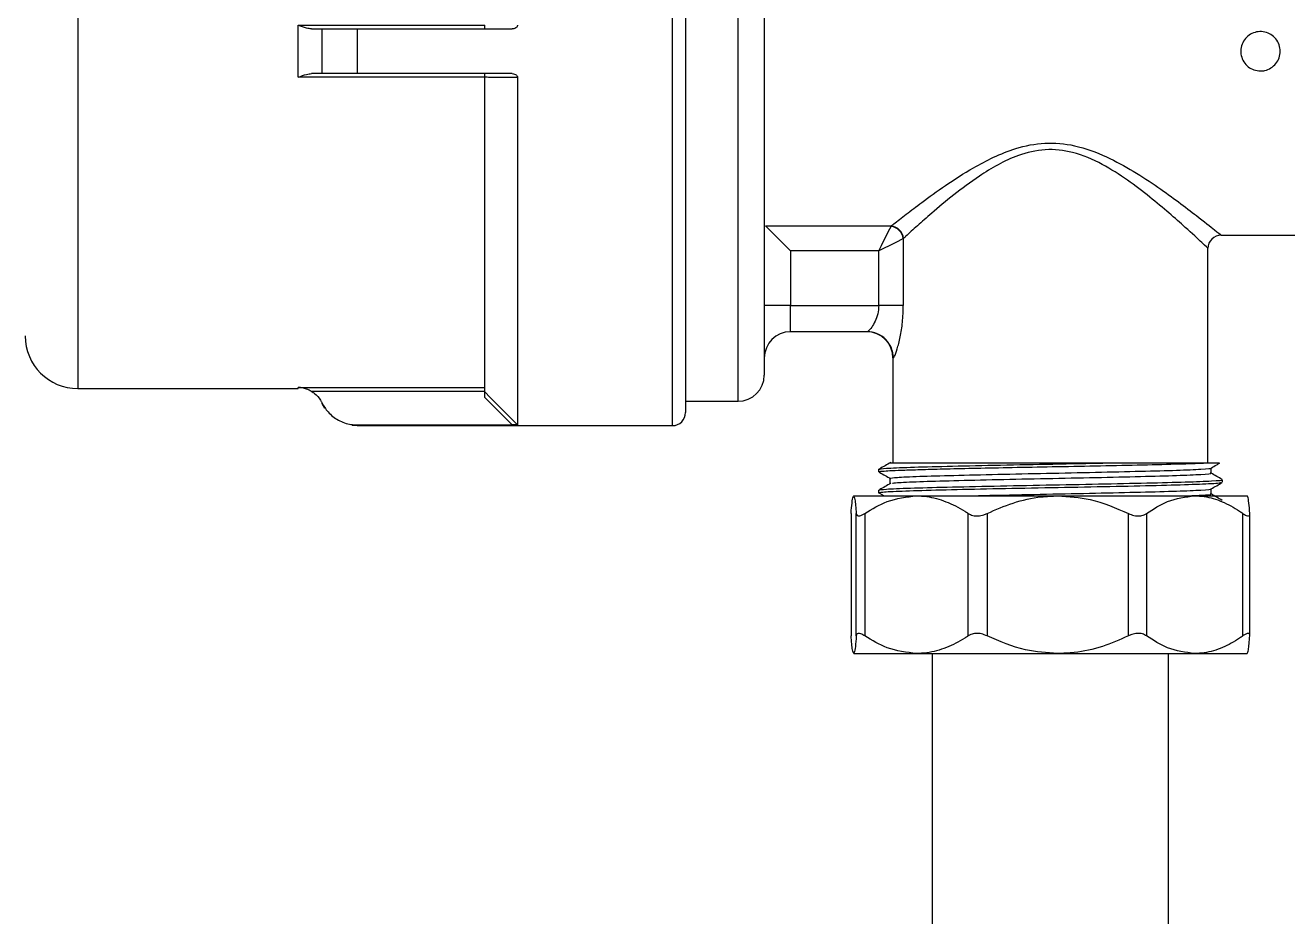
# Model space of a CAD drawing. Extents: x 75 to 2075, y 25 to 1460.
# Drawn here: x 441 to 561.2, y 933.9 to 1018.8 of the extents above; entities that cross this region are included whole.
import ezdxf

# ---------------------------------------------------------------- set-up
doc = ezdxf.new("R2010")
doc.units = 0
doc.header["$LTSCALE"] = 5
doc.linetypes.add('SLD-KATı', pattern=[0])
doc.layers.get('0').update_dxf_attribs({"linetype": 'CONTINUOUS'})

msp = doc.modelspace()

# ---------------------------------------------------------------- linework, layer by layer
at = {"color": 8, "linetype": 'SLD-KATı'}
for p, q in [((502.627, 980.667), (502.627, 1051.917)), ((446.002, 1048.385), (446.002, 984.198)), ((508.877, 982.979), (508.877, 1048.227)), ((523.666, 987.104), (523.627, 987.104)), ((466.993, 984.198), (466.993, 984.293)), ((469.244, 982.853), (469.244, 982.785)), ((472.621, 980.73), (472.621, 980.667))]:
    msp.add_line(p, q, dxfattribs=at)
at = {"color": 7, "linetype": 'SLD-KATı'}
for p, q in [((503.877, 1050.667), (503.877, 981.917)), ((511.377, 1044.711), (511.377, 985.479)), ((466.993, 1013.821), (466.993, 1018.763)), ((466.993, 1018.763), (484.752, 1018.763)), ((469.244, 1018.417), (469.244, 1014.167)), ((472.621, 1018.417), (472.621, 1014.167)), ((472.621, 1018.417), (487.371, 1018.417)), ((484.752, 1013.821), (466.993, 1013.821)), ((487.371, 1014.167), (472.621, 1014.167)), ((484.752, 983.886), (484.752, 1013.812)), ((487.877, 1013.81), (487.877, 980.753)), ((511.502, 999.668), (523.47, 999.668)), ((523.449, 999.628), (523.47, 999.668)), ((524.636, 998.481), (524.617, 998.461)), ((524.617, 998.461), (524.617, 992.104)), ((554.877, 998.792), (562.377, 998.792)), ((513.877, 997.293), (513.877, 992.104)), ((522.281, 997.293), (513.877, 997.293)), ((522.281, 992.104), (522.281, 997.293)), ((553.627, 977.104), (553.627, 997.542)), ((513.877, 992.104), (511.377, 992.104)), ((513.877, 989.604), (513.877, 992.104)), ((513.877, 992.104), (522.281, 992.104)), ((524.617, 992.104), (522.281, 992.104)), ((521.172, 989.604), (513.877, 989.604)), ((523.627, 987.104), (523.627, 977.104)), ((446.002, 984.198), (466.993, 984.198)), ((466.993, 984.293), (484.752, 984.293)), ((484.752, 983.919), (468.266, 983.919)), ((503.877, 982.979), (508.877, 982.979)), ((472.147, 980.697), (472.621, 980.667)), ((472.621, 980.73), (487.371, 980.73)), ((472.621, 980.667), (502.627, 980.667)), ((522.252, 976.51), (522.252, 976.263)), ((522.383, 976.229), (522.295, 976.24)), ((553.21, 977.104), (553.196, 977.104)), ((553.928, 976.138), (553.928, 976.629)), ((523.326, 975.642), (523.326, 975.146)), ((523.326, 975.642), (523.326, 975.146)), ((555.002, 975.27), (555.002, 975.519)), ((519.89, 973.979), (525.87, 973.979)), ((522.252, 974.526), (522.252, 974.278)), ((522.351, 974.244), (522.808, 973.979)), ((525.87, 973.979), (539.323, 973.979)), ((539.323, 973.979), (552.368, 973.979)), ((552.368, 973.979), (557.364, 973.979)), ((553.928, 974.154), (553.928, 974.645)), ((519.639, 972.268), (519.639, 960.685)), ((519.64, 972.305), (519.64, 960.653)), ((520.14, 960.653), (520.14, 972.305)), ((520.937, 972.305), (520.937, 960.653)), ((530.803, 960.653), (530.803, 972.305)), ((532.597, 972.305), (532.597, 960.653)), ((546.049, 960.653), (546.049, 972.305)), ((547.789, 972.305), (547.789, 960.653)), ((556.948, 960.653), (556.948, 972.305)), ((557.616, 960.685), (557.616, 972.268)), ((519.89, 958.979), (525.87, 958.979)), ((525.87, 958.979), (539.323, 958.979)), ((527.377, 958.979), (527.377, 931.479)), ((539.323, 958.979), (552.368, 958.979)), ((549.877, 931.479), (549.877, 958.979)), ((552.368, 958.979), (557.364, 958.979))]:
    msp.add_line(p, q, dxfattribs=at)
at = {"color": 7, "linetype": 'SLD-KATı', "flags": 128}
for points in [[(513.877, 997.293), (513.432, 997.738), (513.001, 998.169), (512.598, 998.572), (512.236, 998.934), (511.927, 999.244), (511.679, 999.491), (511.502, 999.668)], [(522.281, 997.293), (522.531, 997.792), (522.77, 998.271), (522.99, 998.711), (523.181, 999.093), (523.336, 999.403), (523.449, 999.628)], [(524.617, 998.461), (524.391, 998.348), (524.081, 998.193), (523.699, 998.002), (523.259, 997.782), (522.78, 997.543), (522.281, 997.293)], [(484.752, 983.886), (485.282, 983.355), (487.4, 981.231), (487.877, 980.753)], [(469.244, 982.785), (469.505, 982.33), (469.513, 982.318)], [(487.371, 980.73), (486.062, 982.043), (484.752, 983.356)]]:
    msp.add_lwpolyline(points, dxfattribs=at)
at = {"color": 7, "linetype": 'SLD-KATı'}
for centre, radius, start, end in [((523.255, 998.267), 1.375, 8.11329, 81.8858), ((523.287, 998.322), 1.358, 6.69577, 82.2585), ((554.877, 997.542), 1.25, 90.01709, 180.09275), ((513.877, 987.104), 2.5, 90, 180), ((521.127, 987.104), 2.5, 0, 90), ((521.169, 987.107), 2.497, 359.92558, 89.92653), ((446.002, 989.198), 5, 180, 270), ((508.877, 985.479), 2.5, 270, 0), ((502.627, 981.917), 1.25, 270, 0)]:
    msp.add_arc(centre, radius, start, end, dxfattribs=at)
for points, knots in [([(468.266, 1018.417), (468.107, 1018.435), (467.699, 1018.483), (467.261, 1018.66), (466.997, 1018.761), (466.993, 1018.763)], [0, 0, 0, 0, 0.3870617, 0.9919332, 1, 1, 1, 1]), ([(468.266, 1018.417), (468.363, 1018.417), (468.695, 1018.417), (469.028, 1018.417), (469.201, 1018.417), (469.244, 1018.417)], [0, 0, 0, 0, 0.2378362, 0.8109897, 1, 1, 1, 1]), ([(469.244, 1018.417), (469.425, 1018.417), (469.821, 1018.417), (470.796, 1018.417), (471.797, 1018.417), (472.419, 1018.417), (472.621, 1018.417)], [0, 0, 0, 0, 0.2538818, 0.5550929, 0.855731, 1, 1, 1, 1]), ([(484.752, 1018.417), (484.752, 1018.424), (484.752, 1018.437), (484.752, 1018.523), (484.752, 1018.618), (484.752, 1018.704), (484.752, 1018.754), (484.752, 1018.771)], [0, 0, 0, 0, 0.3524504, 0.5984773, 0.7803945, 0.9252044, 1, 1, 1, 1]), ([(487.877, 1018.773), (487.874, 1018.741), (487.867, 1018.676), (487.808, 1018.582), (487.702, 1018.492), (487.548, 1018.428), (487.429, 1018.42), (487.371, 1018.417)], [0, 0, 0, 0, 0.1420921, 0.2836872, 0.477173, 0.7466878, 1, 1, 1, 1]), ([(558.627, 1014.417), (558.417, 1014.437), (557.997, 1014.479), (557.437, 1014.8), (557.01, 1015.274), (556.764, 1015.867), (556.729, 1016.507), (556.906, 1017.121), (557.276, 1017.642), (557.798, 1018.013), (558.415, 1018.191), (559.054, 1018.154), (559.644, 1017.909), (560.121, 1017.483), (560.431, 1016.922), (560.538, 1016.289), (560.43, 1015.659), (560.121, 1015.099), (559.643, 1014.675), (559.116, 1014.449), (558.766, 1014.426), (558.627, 1014.417)], [0, 0, 0, 0, 0.0534801, 0.1069506, 0.1606163, 0.2144084, 0.267989, 0.3213526, 0.3748284, 0.4285718, 0.4823251, 0.5358107, 0.5891707, 0.6427387, 0.6965273, 0.7502026, 0.8036121, 0.8570157, 0.9106785, 0.9644705, 1, 1, 1, 1]), ([(466.993, 1013.821), (466.997, 1013.822), (467.261, 1013.924), (467.699, 1014.1), (468.107, 1014.148), (468.266, 1014.167)], [0, 0, 0, 0, 0.0080667, 0.6129337, 1, 1, 1, 1]), ([(469.244, 1014.167), (469.099, 1014.167), (468.846, 1014.167), (468.439, 1014.167), (468.266, 1014.167)], [0, 0, 0, 0, 0.5748803, 1, 1, 1, 1]), ([(472.621, 1014.167), (472.2, 1014.167), (471.357, 1014.167), (470.239, 1014.167), (469.568, 1014.167), (469.308, 1014.167), (469.244, 1014.167)], [0, 0, 0, 0, 0.3002939, 0.600577, 0.9010869, 1, 1, 1, 1]), ([(484.752, 1013.812), (484.752, 1013.846), (484.752, 1013.914), (484.752, 1014.012), (484.752, 1014.105), (484.752, 1014.159), (484.752, 1014.164), (484.752, 1014.167)], [0, 0, 0, 0, 0.1487336, 0.2964765, 0.5133729, 0.8134, 1, 1, 1, 1]), ([(487.877, 1013.81), (487.701, 1013.81), (486.818, 1013.811), (485.776, 1013.811), (484.911, 1013.812), (484.752, 1013.812)], [0, 0, 0, 0, 0.1694822, 0.8474136, 1, 1, 1, 1]), ([(487.371, 1014.167), (487.451, 1014.16), (487.583, 1014.148), (487.738, 1014.066), (487.827, 1013.977), (487.871, 1013.889), (487.875, 1013.834), (487.877, 1013.81)], [0, 0, 0, 0, 0.3479391, 0.5797083, 0.7550486, 0.8966988, 1, 1, 1, 1]), ([(522.281, 992.104), (522.261, 991.832), (522.219, 991.281), (521.934, 990.561), (521.598, 989.999), (521.307, 989.659), (521.212, 989.62), (521.172, 989.604)], [0, 0, 0, 0, 0.1987769, 0.4032474, 0.6199101, 0.8426124, 1, 1, 1, 1]), ([(523.666, 987.104), (523.699, 987.136), (523.781, 987.214), (524.036, 987.909), (524.328, 989.062), (524.567, 990.506), (524.6, 991.566), (524.617, 992.104)], [0, 0, 0, 0, 0.1479362, 0.3573685, 0.5684864, 0.7810274, 1, 1, 1, 1]), ([(468.266, 983.919), (468.107, 984.001), (467.699, 984.211), (467.261, 984.286), (466.997, 984.293), (466.993, 984.293)], [0, 0, 0, 0, 0.3870537, 0.9919387, 1, 1, 1, 1]), ([(468.266, 983.919), (468.363, 983.856), (468.695, 983.64), (469.028, 983.264), (469.201, 982.934), (469.244, 982.853)], [0, 0, 0, 0, 0.23783637, 0.81097717, 1, 1, 1, 1]), ([(484.752, 983.356), (484.752, 983.438), (484.752, 983.577), (484.752, 983.74), (484.752, 983.835), (484.752, 983.877), (484.752, 983.884), (484.752, 983.886)], [0, 0, 0, 0, 0.3524939, 0.5984783, 0.780395, 0.925137, 1, 1, 1, 1]), ([(469.244, 982.853), (469.425, 982.545), (469.821, 981.873), (470.796, 981.13), (471.797, 980.77), (472.419, 980.74), (472.621, 980.73)], [0, 0, 0, 0, 0.2538721, 0.5550879, 0.8557294, 1, 1, 1, 1]), ([(487.877, 980.753), (487.874, 980.751), (487.867, 980.747), (487.808, 980.74), (487.702, 980.735), (487.548, 980.731), (487.429, 980.73), (487.371, 980.73)], [0, 0, 0, 0, 0.1420901, 0.2836498, 0.4771396, 0.7466629, 1, 1, 1, 1]), ([(522.252, 976.51), (522.403, 976.542), (522.707, 976.606), (525.088, 976.709), (528.647, 976.801), (533.173, 976.902), (538.213, 977), (541.744, 977.065), (543.475, 977.101), (543.61, 977.104)], [0, 0, 0, 0, 0.1639193, 0.3299696, 0.4923894, 0.6582679, 0.8226424, 0.9861201, 1, 1, 1, 1]), ([(522.331, 976.263), (522.326, 976.277), (522.316, 976.305), (522.789, 976.347), (523.536, 976.392), (524.739, 976.441), (526.453, 976.496), (528.739, 976.555), (531.611, 976.62), (535.032, 976.689), (538.89, 976.763), (542.993, 976.842), (547.056, 976.926), (549.854, 976.994), (551.442, 977.041), (552.135, 977.063), (552.695, 977.083), (553.012, 977.096), (553.196, 977.104)], [0, 0, 0, 0, 0.0503012, 0.0977796, 0.151086, 0.2102175, 0.2751704, 0.3459404, 0.4225238, 0.5049154, 0.5931109, 0.6871044, 0.7868904, 0.892463, 0.9290544, 0.9539777, 0.9733912, 1, 1, 1, 1]), ([(523.42, 977.164), (523.242, 977.061), (522.885, 976.854), (522.529, 976.647), (522.351, 976.544)], [0, 0, 0, 0, 0.5000043, 1, 1, 1, 1]), ([(522.351, 976.229), (522.529, 976.125), (522.885, 975.919), (523.242, 975.712), (523.42, 975.608)], [0, 0, 0, 0, 0.4999806, 1, 1, 1, 1]), ([(523.326, 975.642), (523.467, 975.674), (523.751, 975.738), (525.976, 975.841), (529.302, 975.932), (533.53, 976.034), (538.243, 976.131), (542.999, 976.226), (547.313, 976.329), (550.861, 976.421), (553.083, 976.522), (554.078, 976.589), (553.896, 976.623), (553.888, 976.624)], [0, 0, 0, 0, 0.0991835, 0.1996566, 0.2979327, 0.3983018, 0.4977609, 0.5966772, 0.697224, 0.7955469, 0.895781, 0.9954871, 1, 1, 1, 1]), ([(543.61, 977.104), (542.75, 977.104), (541.017, 977.104), (538.332, 977.104), (535.648, 977.104), (533.05, 977.104), (530.62, 977.104), (528.45, 977.104), (526.591, 977.104), (525.1, 977.104), (524.042, 977.104), (523.46, 977.104), (523.394, 977.104), (523.372, 977.104)], [0, 0, 0, 0, 0.0940849, 0.1894851, 0.2848682, 0.3818932, 0.4789186, 0.5747516, 0.6705711, 0.7658772, 0.8611832, 0.9544281, 1, 1, 1, 1]), ([(553.196, 977.104), (552.287, 977.104), (550.803, 977.104), (547.774, 977.104), (545.483, 977.104), (544.041, 977.104), (543.61, 977.104)], [0, 0, 0, 0, 0.3946348, 0.6441924, 0.8937493, 1, 1, 1, 1]), ([(554.74, 977.104), (554.704, 977.104), (554.631, 977.104), (554.06, 977.104), (553.46, 977.104), (553.21, 977.104)], [0, 0, 0, 0, 0.3563842, 0.731222, 1, 1, 1, 1]), ([(553.919, 976.624), (554.099, 976.728), (554.373, 976.886), (554.647, 977.045), (554.742, 977.1)], [0, 0, 0, 0, 0.6529291, 1, 1, 1, 1]), ([(522.252, 974.526), (522.403, 974.558), (522.707, 974.622), (525.088, 974.724), (528.647, 974.816), (533.172, 974.918), (538.216, 975.015), (543.305, 975.11), (547.924, 975.213), (551.715, 975.305), (554.117, 975.406), (555.173, 975.476), (554.933, 975.514), (554.901, 975.519)], [0, 0, 0, 0, 0.0981064, 0.1974881, 0.294697, 0.393976, 0.4923549, 0.5901969, 0.6896516, 0.7869068, 0.8860523, 0.9846756, 1, 1, 1, 1]), ([(522.364, 974.244), (522.316, 974.254), (522.257, 974.266), (522.252, 974.275), (522.252, 974.278), (522.252, 974.278), (522.252, 974.278), (522.252, 974.278), (522.252, 974.278), (522.252, 974.278), (522.577, 974.369), (524.293, 974.438), (527.543, 974.546), (531.845, 974.645), (536.79, 974.741), (541.911, 974.834), (546.714, 974.931), (550.774, 975.033), (553.591, 975.134), (555, 975.212), (554.854, 975.257), (554.81, 975.27)], [0, 0, 0, 0, 0.0272467, 0.0332496, 0.0335947, 0.0337659, 0.0338512, 0.0338619, 0.0338632, 0.033864, 0.1026538, 0.1977379, 0.2928235, 0.3879085, 0.4829921, 0.5780749, 0.6731589, 0.7682442, 0.8633293, 0.9584124, 1, 1, 1, 1]), ([(523.42, 975.18), (523.242, 975.077), (522.885, 974.87), (522.529, 974.663), (522.351, 974.56)], [0, 0, 0, 0, 0.5000194, 1, 1, 1, 1]), ([(523.585, 975.181), (523.688, 975.201), (523.956, 975.254), (525.995, 975.344), (529.297, 975.436), (533.531, 975.538), (538.243, 975.635), (542.998, 975.73), (547.315, 975.833), (550.857, 975.925), (553.101, 976.026), (554.088, 976.097), (553.864, 976.134), (553.833, 976.139)], [0, 0, 0, 0, 0.0652497, 0.1682522, 0.2690023, 0.3718981, 0.4738611, 0.5752675, 0.6783455, 0.7791436, 0.8819011, 0.9841172, 1, 1, 1, 1]), ([(553.919, 974.64), (554.099, 974.743), (554.457, 974.95), (554.815, 975.157), (554.994, 975.261)], [0, 0, 0, 0, 0.4999934, 1, 1, 1, 1]), ([(554.994, 975.528), (554.815, 975.631), (554.46, 975.836), (554.104, 976.042), (553.928, 976.144)], [0, 0, 0, 0, 0.5040801, 1, 1, 1, 1]), ([(519.64, 972.305), (519.671, 972.663), (519.732, 973.387), (519.817, 973.906), (519.871, 973.96), (519.89, 973.979)], [0, 0, 0, 0, 0.3824104, 0.7746524, 1, 1, 1, 1]), ([(519.89, 973.979), (519.929, 973.911), (520.015, 973.756), (520.095, 972.823), (520.14, 972.305)], [0, 0, 0, 0, 0.44464459, 1, 1, 1, 1]), ([(520.937, 972.305), (521.642, 972.732), (523.211, 973.683), (524.925, 973.874), (525.87, 973.979)], [0, 0, 0, 0, 0.4489883, 1, 1, 1, 1]), ([(525.87, 973.979), (526.196, 973.966), (527.142, 973.926), (528.703, 973.484), (530.001, 972.824), (530.69, 972.379), (530.803, 972.305)], [0, 0, 0, 0, 0.1911258, 0.5537051, 0.9267325, 1, 1, 1, 1]), ([(530.69, 973.979), (531.644, 974.003), (533.95, 974.059), (538.26, 974.147), (542.994, 974.242), (547.315, 974.344), (550.861, 974.437), (553.083, 974.537), (554.078, 974.605), (553.896, 974.638), (553.888, 974.64)], [0, 0, 0, 0, 0.1044524, 0.252484, 0.3997077, 0.5493582, 0.6956987, 0.8448838, 0.9932832, 1, 1, 1, 1]), ([(532.597, 972.305), (533.413, 972.663), (535.067, 973.387), (537.361, 973.906), (538.798, 973.96), (539.323, 973.979)], [0, 0, 0, 0, 0.3824122, 0.7746537, 1, 1, 1, 1]), ([(539.323, 973.979), (540.362, 973.911), (542.699, 973.756), (544.853, 972.823), (546.049, 972.305)], [0, 0, 0, 0, 0.4446452, 1, 1, 1, 1]), ([(547.789, 972.305), (548.443, 972.732), (549.9, 973.683), (551.491, 973.874), (552.368, 973.979)], [0, 0, 0, 0, 0.44898973, 1, 1, 1, 1]), ([(551.508, 973.979), (552.025, 974), (553.371, 974.054), (554.084, 974.112), (553.863, 974.149), (553.833, 974.154)], [0, 0, 0, 0, 0.35076644, 0.91268677, 1, 1, 1, 1]), ([(552.368, 973.979), (552.671, 973.966), (553.549, 973.926), (554.998, 973.484), (556.204, 972.824), (556.843, 972.379), (556.948, 972.305)], [0, 0, 0, 0, 0.1911271, 0.5537047, 0.9267329, 1, 1, 1, 1]), ([(554.994, 973.543), (554.815, 973.647), (554.46, 973.852), (554.104, 974.057), (553.928, 974.159)], [0, 0, 0, 0, 0.5040801, 1, 1, 1, 1]), ([(557.614, 972.305), (557.584, 972.663), (557.522, 973.387), (557.437, 973.906), (557.384, 973.96), (557.364, 973.979)], [0, 0, 0, 0, 0.3824104, 0.7746524, 1, 1, 1, 1]), ([(520.14, 972.305), (520.157, 972.232), (520.19, 972.085), (520.4, 972.046), (520.668, 972.139), (520.861, 972.258), (520.937, 972.305)], [0, 0, 0, 0, 0.2806961, 0.5628358, 0.8257529, 1, 1, 1, 1]), ([(530.803, 972.305), (530.939, 972.232), (531.213, 972.085), (531.739, 972.046), (532.217, 972.139), (532.488, 972.258), (532.597, 972.305)], [0, 0, 0, 0, 0.2806916, 0.56283476, 0.82575831, 1, 1, 1, 1]), ([(546.049, 972.305), (546.226, 972.232), (546.579, 972.085), (547.113, 972.046), (547.52, 972.139), (547.712, 972.258), (547.789, 972.305)], [0, 0, 0, 0, 0.2806964, 0.5628401, 0.8257535, 1, 1, 1, 1]), ([(556.948, 972.305), (557.061, 972.232), (557.287, 972.085), (557.517, 972.046), (557.614, 972.139), (557.614, 972.258), (557.614, 972.305)], [0, 0, 0, 0, 0.2806939, 0.5628355, 0.8257543, 1, 1, 1, 1]), ([(519.89, 958.979), (519.852, 959.048), (519.765, 959.202), (519.685, 960.135), (519.64, 960.653)], [0, 0, 0, 0, 0.4446442, 1, 1, 1, 1]), ([(520.14, 960.653), (520.11, 960.295), (520.048, 959.571), (519.963, 959.052), (519.91, 958.999), (519.89, 958.979)], [0, 0, 0, 0, 0.3824108, 0.7746532, 1, 1, 1, 1]), ([(520.937, 960.653), (520.815, 960.726), (520.569, 960.873), (520.301, 960.913), (520.168, 960.82), (520.148, 960.7), (520.14, 960.653)], [0, 0, 0, 0, 0.2806927, 0.5628289, 0.8257443, 1, 1, 1, 1]), ([(525.87, 958.979), (524.925, 959.084), (523.211, 959.276), (521.642, 960.226), (520.937, 960.653)], [0, 0, 0, 0, 0.551011, 1, 1, 1, 1]), ([(530.803, 960.653), (530.69, 960.58), (530.016, 960.144), (528.719, 959.481), (527.159, 959.033), (526.196, 958.993), (525.87, 958.979)], [0, 0, 0, 0, 0.0732638, 0.4365439, 0.8088727, 1, 1, 1, 1]), ([(532.597, 960.653), (532.419, 960.726), (532.064, 960.873), (531.516, 960.913), (531.091, 960.82), (530.885, 960.7), (530.803, 960.653)], [0, 0, 0, 0, 0.2806917, 0.562829, 0.8257432, 1, 1, 1, 1]), ([(539.323, 958.979), (538.284, 959.048), (535.947, 959.202), (533.793, 960.135), (532.597, 960.653)], [0, 0, 0, 0, 0.4446431, 1, 1, 1, 1]), ([(546.049, 960.653), (545.233, 960.295), (543.579, 959.571), (541.285, 959.052), (539.848, 958.999), (539.323, 958.979)], [0, 0, 0, 0, 0.3824114, 0.7746522, 1, 1, 1, 1]), ([(547.789, 960.653), (547.661, 960.726), (547.405, 960.873), (546.897, 960.913), (546.428, 960.82), (546.157, 960.7), (546.049, 960.653)], [0, 0, 0, 0, 0.2806931, 0.562827, 0.8257411, 1, 1, 1, 1]), ([(552.368, 958.979), (551.491, 959.084), (549.9, 959.276), (548.443, 960.226), (547.789, 960.653)], [0, 0, 0, 0, 0.5510096, 1, 1, 1, 1]), ([(556.948, 960.653), (556.843, 960.58), (556.217, 960.144), (555.013, 959.481), (553.565, 959.033), (552.671, 958.993), (552.368, 958.979)], [0, 0, 0, 0, 0.0732633, 0.4365438, 0.8088713, 1, 1, 1, 1]), ([(557.614, 960.653), (557.61, 960.726), (557.603, 960.873), (557.434, 960.913), (557.196, 960.82), (557.019, 960.7), (556.948, 960.653)], [0, 0, 0, 0, 0.2806926, 0.5628309, 0.8257447, 1, 1, 1, 1]), ([(557.364, 958.979), (557.403, 959.048), (557.49, 959.202), (557.57, 960.135), (557.614, 960.653)], [0, 0, 0, 0, 0.4446441, 1, 1, 1, 1]), ([(496.591, 846.317), (496.66, 846.964), (496.8, 848.278), (496.608, 850.207), (496.195, 852.455), (495.377, 855.161), (494.024, 858.356), (491.713, 862.714), (488.472, 867.637), (484.205, 873.186), (479.716, 878.433), (475, 883.504), (470.005, 888.543), (464.898, 893.421), (459.695, 898.157), (454.516, 902.688), (449.15, 907.212), (443.377, 911.903), (437.447, 916.542), (431.569, 920.975), (425.833, 925.141), (420.272, 929.025), (415.817, 932.001), (412.455, 934.164), (409.952, 935.731), (407.503, 937.213), (404.981, 938.681), (402.407, 940.104), (399.672, 941.515), (398.092, 942.21), (397.241, 942.584)], [0, 0, 0, 0, 0.0138803, 0.028194, 0.0412216, 0.0626625, 0.087892, 0.1138053, 0.164805, 0.2081316, 0.2549721, 0.3025628, 0.3450129, 0.3941891, 0.4402702, 0.481455, 0.5271779, 0.575581, 0.6248065, 0.6726794, 0.7189884, 0.7649775, 0.8102895, 0.8322728, 0.8538541, 0.8785789, 0.9019658, 0.9296875, 0.9621268, 1, 1, 1, 1]), ([(396.28, 940.276), (397.077, 939.926), (398.56, 939.274), (401.278, 937.875), (404.002, 936.365), (406.62, 934.829), (408.925, 933.425), (411.063, 932.085), (414.133, 930.114), (418.33, 927.321), (423.682, 923.602), (429.202, 919.613), (434.863, 915.37), (440.598, 910.914), (446.243, 906.366), (451.534, 901.946), (456.555, 897.599), (461.334, 893.304), (465.915, 889.013), (470.102, 884.913), (474.13, 880.779), (478.048, 876.528), (481.788, 872.163), (485.317, 867.671), (488.169, 863.594), (490.439, 859.81), (492.051, 856.646), (493.166, 853.852), (493.822, 851.562), (494.156, 849.681), (494.311, 847.953), (494.127, 846.821), (494.045, 846.317)], [0, 0, 0, 0, 0.0371582, 0.0691301, 0.1015733, 0.1281017, 0.1490081, 0.168115, 0.1875342, 0.2319503, 0.2771329, 0.3225206, 0.3692504, 0.4175036, 0.4653273, 0.5112937, 0.552548, 0.5956697, 0.6378058, 0.6766795, 0.7121808, 0.7532252, 0.7930251, 0.8288319, 0.87024, 0.8960955, 0.9215609, 0.9458315, 0.9610986, 0.9737923, 0.9883247, 1, 1, 1, 1])]:
    msp.add_open_spline(points, degree=3, knots=knots, dxfattribs=at)
at = {"color": 8, "linetype": 'SLD-KATı'}
for points, knots in [([(523.47, 999.668), (523.551, 999.732), (523.953, 1000.051), (524.863, 1000.764), (526.489, 1002.001), (528.61, 1003.53), (530.936, 1005.033), (533.199, 1006.24), (535.443, 1007.152), (538.08, 1007.687), (541.107, 1007.4), (543.953, 1006.327), (546.58, 1004.875), (548.863, 1003.373), (550.888, 1001.911), (552.811, 1000.444), (554.492, 999.105), (554.749, 998.896), (554.877, 998.792)], [0, 0, 0, 0, 0.0136428, 0.0678331, 0.1235689, 0.1961144, 0.2707811, 0.3192621, 0.3686934, 0.4286595, 0.4887969, 0.5587832, 0.6242768, 0.6914417, 0.7544894, 0.8191742, 0.9098018, 1, 1, 1, 1]), ([(553.627, 997.542), (553.627, 997.542), (553.627, 997.542), (553.216, 997.93), (551.739, 999.294), (549.955, 1000.877), (548.104, 1002.424), (546, 1004.047), (543.585, 1005.59), (540.947, 1006.759), (538.114, 1007.074), (535.668, 1006.49), (533.604, 1005.519), (531.527, 1004.225), (529.375, 1002.623), (527.433, 1000.987), (525.926, 999.66), (525.086, 998.894), (524.711, 998.549), (524.636, 998.481)], [0, 0, 0, 0, 0.0000008, 0.0920724, 0.1844413, 0.2491748, 0.3139922, 0.3803162, 0.4465459, 0.5146361, 0.5720232, 0.6295411, 0.6776721, 0.7259332, 0.8001132, 0.8742667, 0.9302156, 0.986092, 1, 1, 1, 1])]:
    msp.add_open_spline(points, degree=3, knots=knots, dxfattribs=at)

doc.saveas('drawing.dxf')
